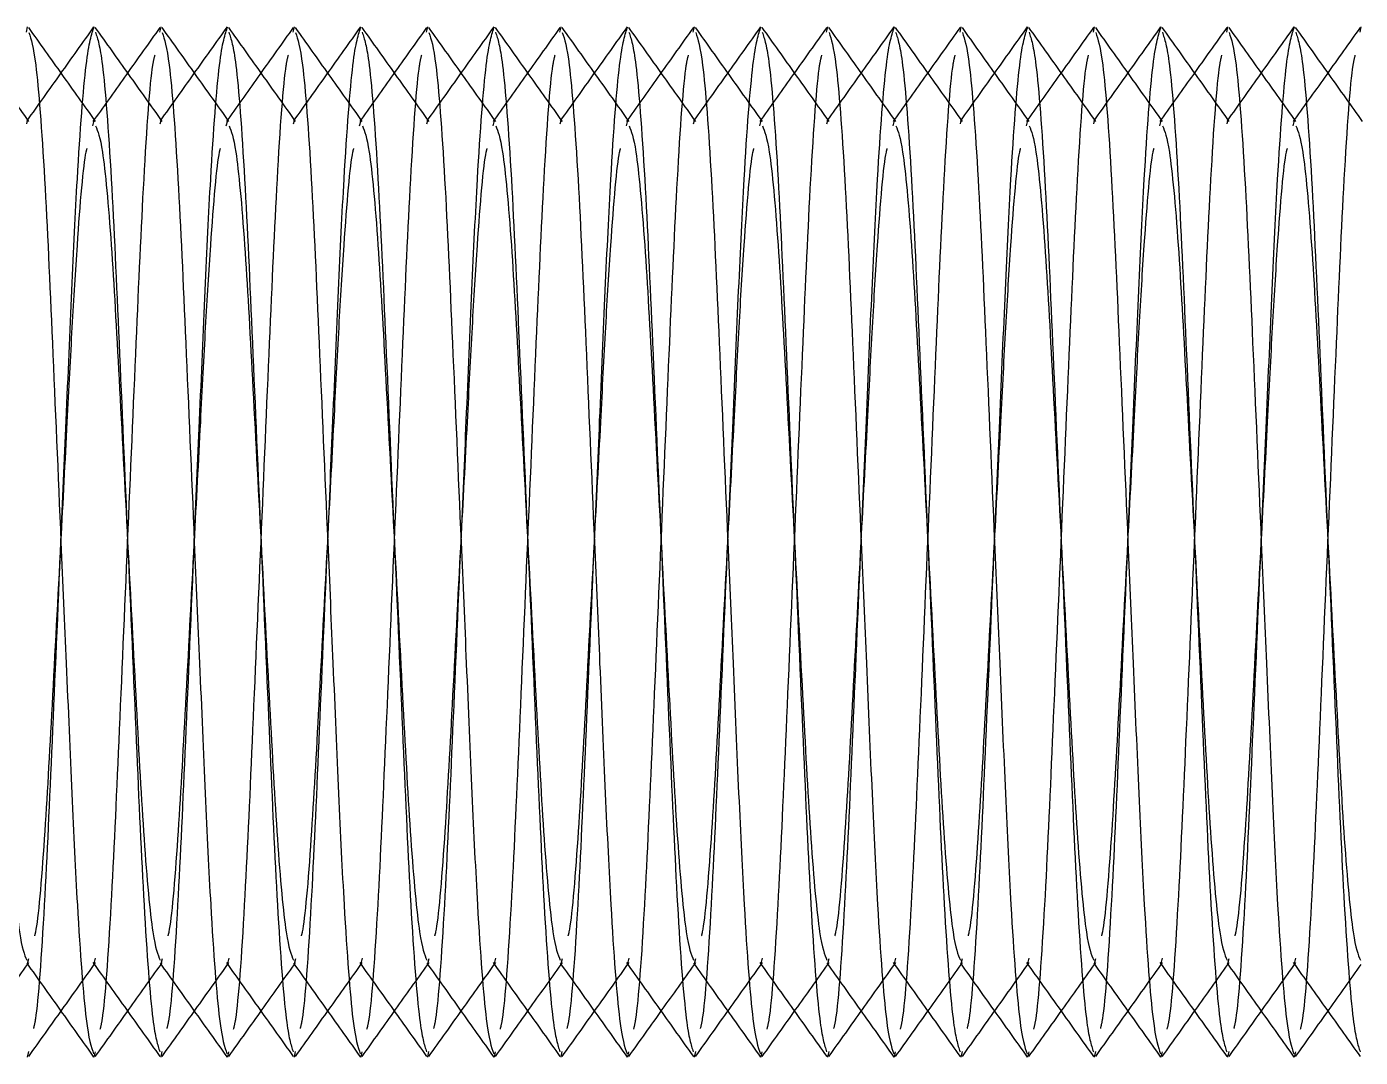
# Model space of a CAD drawing. Header units: metres. Extents: x 0 to 63075, y 0 to 44550.
# Drawn here: x 36505.33 to 36525.33, y 35156.54 to 35172 of the extents above; entities that cross this region are included whole.
import ezdxf

# ---------------------------------------------------------------- set-up
doc = ezdxf.new("R2010")
doc.units = ezdxf.units.M
doc.header["$LTSCALE"] = 75
doc.linetypes.add('HIDDEN2', pattern=[4.7625, 3.175, -1.5875])
for name, color, linetype in [('SDM', 7, 'Continuous'), ('SL4', 4, 'Continuous'), ('ST1', 7, 'HIDDEN2')]:
    doc.layers.add(name, color=color, linetype=linetype)

# ---------------------------------------------------------------- blocks, each defined once
blk = doc.blocks.new('A$Cf5e9a517')
at = {"layer": 'SL4'}
for p, q in [((343.071, 1605.993), (343.089, 1606.077)), ((345.071, 1605.993), (345.089, 1606.077)), ((347.071, 1605.993), (347.089, 1606.077)), ((349.071, 1605.993), (349.089, 1606.077)), ((351.071, 1605.993), (351.089, 1606.077)), ((353.071, 1605.993), (353.089, 1606.077)), ((355.071, 1605.993), (355.089, 1606.077)), ((357.071, 1605.993), (357.089, 1606.077)), ((359.071, 1605.993), (359.089, 1606.077)), ((361.071, 1605.993), (361.089, 1606.077)), ((363.071, 1605.993), (363.089, 1606.077)), ((344.089, 1590.623), (344.106, 1590.704)), ((346.089, 1590.623), (346.106, 1590.704)), ((348.089, 1590.623), (348.106, 1590.704)), ((350.089, 1590.623), (350.106, 1590.704)), ((352.089, 1590.623), (352.106, 1590.704)), ((354.089, 1590.623), (354.106, 1590.704)), ((356.089, 1590.623), (356.106, 1590.704)), ((358.089, 1590.623), (358.106, 1590.704)), ((360.089, 1590.623), (360.106, 1590.704)), ((362.089, 1590.623), (362.106, 1590.704))]:
    blk.add_line(p, q, dxfattribs=at)
for points, knots in [([(344.108, 1604.657), (343.941, 1604.892), (343.607, 1605.36), (343.273, 1605.83), (343.106, 1606.064)], [0, 0, 0, 0, 0.49997, 1, 1, 1, 1]), ([(345.072, 1606.065), (344.905, 1605.831), (344.577, 1605.37), (344.249, 1604.91), (344.089, 1604.685)], [0, 0, 0, 0, 0.510193, 1, 1, 1, 1]), ([(346.108, 1604.657), (345.941, 1604.892), (345.607, 1605.36), (345.273, 1605.83), (345.106, 1606.064)], [0, 0, 0, 0, 0.49997, 1, 1, 1, 1]), ([(347.072, 1606.065), (346.905, 1605.831), (346.577, 1605.37), (346.249, 1604.91), (346.089, 1604.685)], [0, 0, 0, 0, 0.510193, 1, 1, 1, 1]), ([(348.108, 1604.657), (347.941, 1604.892), (347.607, 1605.36), (347.273, 1605.83), (347.106, 1606.064)], [0, 0, 0, 0, 0.49997, 1, 1, 1, 1]), ([(349.072, 1606.065), (348.905, 1605.831), (348.577, 1605.37), (348.249, 1604.91), (348.089, 1604.685)], [0, 0, 0, 0, 0.510193, 1, 1, 1, 1]), ([(350.108, 1604.657), (349.941, 1604.892), (349.607, 1605.36), (349.273, 1605.83), (349.106, 1606.064)], [0, 0, 0, 0, 0.49997, 1, 1, 1, 1]), ([(351.072, 1606.065), (350.905, 1605.831), (350.577, 1605.37), (350.249, 1604.91), (350.089, 1604.685)], [0, 0, 0, 0, 0.510193, 1, 1, 1, 1]), ([(352.108, 1604.657), (351.941, 1604.892), (351.607, 1605.36), (351.273, 1605.83), (351.106, 1606.064)], [0, 0, 0, 0, 0.49997, 1, 1, 1, 1]), ([(353.072, 1606.065), (352.905, 1605.831), (352.577, 1605.37), (352.249, 1604.91), (352.089, 1604.685)], [0, 0, 0, 0, 0.510193, 1, 1, 1, 1]), ([(354.108, 1604.657), (353.941, 1604.892), (353.607, 1605.36), (353.273, 1605.83), (353.106, 1606.064)], [0, 0, 0, 0, 0.49997, 1, 1, 1, 1]), ([(355.072, 1606.065), (354.905, 1605.831), (354.577, 1605.37), (354.249, 1604.91), (354.089, 1604.685)], [0, 0, 0, 0, 0.510193, 1, 1, 1, 1]), ([(356.108, 1604.657), (355.941, 1604.892), (355.607, 1605.36), (355.273, 1605.83), (355.106, 1606.064)], [0, 0, 0, 0, 0.49997, 1, 1, 1, 1]), ([(357.072, 1606.065), (356.905, 1605.831), (356.577, 1605.37), (356.249, 1604.91), (356.089, 1604.685)], [0, 0, 0, 0, 0.510193, 1, 1, 1, 1]), ([(358.108, 1604.657), (357.941, 1604.892), (357.607, 1605.36), (357.273, 1605.83), (357.106, 1606.064)], [0, 0, 0, 0, 0.49997, 1, 1, 1, 1]), ([(359.072, 1606.065), (358.905, 1605.831), (358.577, 1605.37), (358.249, 1604.91), (358.089, 1604.685)], [0, 0, 0, 0, 0.510193, 1, 1, 1, 1]), ([(360.108, 1604.657), (359.941, 1604.892), (359.607, 1605.36), (359.273, 1605.83), (359.106, 1606.064)], [0, 0, 0, 0, 0.49997, 1, 1, 1, 1]), ([(361.072, 1606.065), (360.905, 1605.831), (360.577, 1605.37), (360.249, 1604.91), (360.089, 1604.685)], [0, 0, 0, 0, 0.5101931, 1, 1, 1, 1]), ([(362.108, 1604.657), (361.941, 1604.892), (361.607, 1605.36), (361.273, 1605.83), (361.106, 1606.064)], [0, 0, 0, 0, 0.49997, 1, 1, 1, 1]), ([(363.072, 1606.065), (362.905, 1605.831), (362.577, 1605.37), (362.249, 1604.91), (362.089, 1604.685)], [0, 0, 0, 0, 0.510193, 1, 1, 1, 1]), ([(343.107, 1605.989), (343.141, 1605.887), (343.216, 1605.661), (343.345, 1603.939), (343.458, 1601.39), (343.571, 1598.751), (343.672, 1596.426), (343.752, 1594.531), (343.845, 1592.591), (343.964, 1591.009), (344.041, 1590.781), (344.078, 1590.674)], [0, 0, 0, 0, 0.108328, 0.239496, 0.365485, 0.495517, 0.57381, 0.663359, 0.752437, 0.883605, 1, 1, 1, 1]), ([(345.107, 1605.989), (345.141, 1605.887), (345.216, 1605.661), (345.345, 1603.939), (345.458, 1601.39), (345.571, 1598.751), (345.672, 1596.426), (345.752, 1594.531), (345.845, 1592.591), (345.964, 1591.009), (346.041, 1590.781), (346.078, 1590.674)], [0, 0, 0, 0, 0.108328, 0.239496, 0.365485, 0.495517, 0.57381, 0.663359, 0.752437, 0.883605, 1, 1, 1, 1]), ([(347.107, 1605.989), (347.141, 1605.887), (347.216, 1605.661), (347.345, 1603.939), (347.458, 1601.39), (347.571, 1598.751), (347.672, 1596.426), (347.752, 1594.531), (347.845, 1592.591), (347.964, 1591.009), (348.041, 1590.781), (348.078, 1590.674)], [0, 0, 0, 0, 0.108328, 0.239496, 0.365485, 0.495517, 0.57381, 0.663359, 0.752437, 0.883605, 1, 1, 1, 1]), ([(349.107, 1605.989), (349.141, 1605.887), (349.216, 1605.661), (349.345, 1603.939), (349.458, 1601.39), (349.571, 1598.751), (349.672, 1596.426), (349.752, 1594.531), (349.845, 1592.591), (349.964, 1591.009), (350.041, 1590.781), (350.078, 1590.674)], [0, 0, 0, 0, 0.108328, 0.239496, 0.365485, 0.495517, 0.57381, 0.663359, 0.752437, 0.883605, 1, 1, 1, 1]), ([(351.107, 1605.989), (351.141, 1605.887), (351.216, 1605.661), (351.345, 1603.939), (351.458, 1601.39), (351.571, 1598.751), (351.672, 1596.426), (351.752, 1594.531), (351.845, 1592.591), (351.964, 1591.009), (352.041, 1590.781), (352.078, 1590.674)], [0, 0, 0, 0, 0.108328, 0.239496, 0.365485, 0.495517, 0.57381, 0.663359, 0.752437, 0.883605, 1, 1, 1, 1]), ([(353.107, 1605.989), (353.141, 1605.887), (353.216, 1605.661), (353.345, 1603.939), (353.458, 1601.39), (353.571, 1598.751), (353.672, 1596.426), (353.752, 1594.531), (353.845, 1592.591), (353.964, 1591.009), (354.041, 1590.781), (354.078, 1590.674)], [0, 0, 0, 0, 0.108328, 0.239496, 0.365485, 0.495517, 0.57381, 0.663359, 0.752437, 0.883605, 1, 1, 1, 1]), ([(355.107, 1605.989), (355.141, 1605.887), (355.216, 1605.661), (355.345, 1603.939), (355.458, 1601.39), (355.571, 1598.751), (355.672, 1596.426), (355.752, 1594.531), (355.845, 1592.591), (355.964, 1591.009), (356.041, 1590.781), (356.078, 1590.674)], [0, 0, 0, 0, 0.108328, 0.239496, 0.365485, 0.495517, 0.57381, 0.663359, 0.752437, 0.883605, 1, 1, 1, 1]), ([(357.107, 1605.989), (357.141, 1605.887), (357.216, 1605.661), (357.345, 1603.939), (357.458, 1601.39), (357.571, 1598.751), (357.672, 1596.426), (357.752, 1594.531), (357.845, 1592.591), (357.964, 1591.009), (358.041, 1590.781), (358.078, 1590.674)], [0, 0, 0, 0, 0.108328, 0.239496, 0.365485, 0.495517, 0.57381, 0.663359, 0.752437, 0.883605, 1, 1, 1, 1]), ([(359.107, 1605.989), (359.141, 1605.887), (359.216, 1605.661), (359.345, 1603.939), (359.458, 1601.39), (359.571, 1598.751), (359.672, 1596.426), (359.752, 1594.531), (359.845, 1592.591), (359.964, 1591.009), (360.041, 1590.781), (360.078, 1590.674)], [0, 0, 0, 0, 0.108328, 0.239496, 0.365485, 0.495517, 0.57381, 0.663359, 0.752437, 0.883605, 1, 1, 1, 1]), ([(361.107, 1605.989), (361.141, 1605.887), (361.216, 1605.661), (361.345, 1603.939), (361.458, 1601.39), (361.571, 1598.751), (361.672, 1596.426), (361.752, 1594.531), (361.845, 1592.591), (361.964, 1591.009), (362.041, 1590.781), (362.078, 1590.674)], [0, 0, 0, 0, 0.108328, 0.239496, 0.365485, 0.495517, 0.57381, 0.663359, 0.752437, 0.883605, 1, 1, 1, 1]), ([(342.109, 1604.592), (342.142, 1604.509), (342.216, 1604.325), (342.345, 1602.922), (342.458, 1600.835), (342.589, 1598.35), (342.719, 1595.865), (342.832, 1593.776), (342.963, 1592.352), (343.04, 1592.166), (343.076, 1592.079)], [0, 0, 0, 0, 0.106972, 0.238781, 0.365377, 0.496042, 0.626708, 0.753304, 0.885113, 1, 1, 1, 1]), ([(344.109, 1604.592), (344.142, 1604.509), (344.216, 1604.325), (344.345, 1602.922), (344.458, 1600.835), (344.589, 1598.35), (344.719, 1595.865), (344.832, 1593.776), (344.963, 1592.352), (345.04, 1592.166), (345.076, 1592.079)], [0, 0, 0, 0, 0.106972, 0.238781, 0.365377, 0.496042, 0.626708, 0.753304, 0.885113, 1, 1, 1, 1]), ([(346.109, 1604.592), (346.142, 1604.509), (346.216, 1604.325), (346.345, 1602.922), (346.458, 1600.835), (346.589, 1598.35), (346.719, 1595.865), (346.832, 1593.776), (346.963, 1592.352), (347.04, 1592.166), (347.076, 1592.079)], [0, 0, 0, 0, 0.106972, 0.238781, 0.365377, 0.496042, 0.626708, 0.753304, 0.885113, 1, 1, 1, 1]), ([(348.109, 1604.592), (348.142, 1604.509), (348.216, 1604.325), (348.345, 1602.922), (348.458, 1600.835), (348.589, 1598.35), (348.719, 1595.865), (348.832, 1593.776), (348.963, 1592.352), (349.04, 1592.166), (349.076, 1592.079)], [0, 0, 0, 0, 0.106972, 0.238781, 0.365377, 0.496042, 0.626708, 0.753304, 0.885113, 1, 1, 1, 1]), ([(350.109, 1604.592), (350.142, 1604.509), (350.216, 1604.325), (350.345, 1602.922), (350.458, 1600.835), (350.589, 1598.35), (350.719, 1595.865), (350.832, 1593.776), (350.963, 1592.352), (351.04, 1592.166), (351.076, 1592.079)], [0, 0, 0, 0, 0.106972, 0.238781, 0.365377, 0.496042, 0.626708, 0.753304, 0.885113, 1, 1, 1, 1]), ([(352.109, 1604.592), (352.142, 1604.509), (352.216, 1604.325), (352.345, 1602.922), (352.458, 1600.835), (352.589, 1598.35), (352.719, 1595.865), (352.832, 1593.776), (352.963, 1592.352), (353.04, 1592.166), (353.076, 1592.079)], [0, 0, 0, 0, 0.106972, 0.238781, 0.365377, 0.496042, 0.626708, 0.753304, 0.885113, 1, 1, 1, 1]), ([(354.109, 1604.592), (354.142, 1604.509), (354.216, 1604.325), (354.345, 1602.922), (354.458, 1600.835), (354.589, 1598.35), (354.719, 1595.865), (354.832, 1593.776), (354.963, 1592.352), (355.04, 1592.166), (355.076, 1592.079)], [0, 0, 0, 0, 0.106972, 0.238781, 0.365377, 0.496042, 0.626708, 0.753304, 0.885113, 1, 1, 1, 1]), ([(356.109, 1604.592), (356.142, 1604.509), (356.216, 1604.325), (356.345, 1602.922), (356.458, 1600.835), (356.589, 1598.35), (356.719, 1595.865), (356.832, 1593.776), (356.963, 1592.352), (357.04, 1592.166), (357.076, 1592.079)], [0, 0, 0, 0, 0.106972, 0.238781, 0.365377, 0.496042, 0.626708, 0.753304, 0.885113, 1, 1, 1, 1]), ([(358.109, 1604.592), (358.142, 1604.509), (358.216, 1604.325), (358.345, 1602.922), (358.458, 1600.835), (358.589, 1598.35), (358.719, 1595.865), (358.832, 1593.776), (358.963, 1592.352), (359.04, 1592.166), (359.076, 1592.079)], [0, 0, 0, 0, 0.106972, 0.238781, 0.365377, 0.496042, 0.626708, 0.753304, 0.885113, 1, 1, 1, 1]), ([(360.109, 1604.592), (360.142, 1604.509), (360.216, 1604.325), (360.345, 1602.922), (360.458, 1600.835), (360.589, 1598.35), (360.719, 1595.865), (360.832, 1593.776), (360.963, 1592.352), (361.04, 1592.166), (361.076, 1592.079)], [0, 0, 0, 0, 0.106972, 0.238781, 0.365377, 0.496042, 0.626708, 0.753304, 0.885113, 1, 1, 1, 1]), ([(362.109, 1604.592), (362.142, 1604.509), (362.216, 1604.325), (362.345, 1602.922), (362.458, 1600.835), (362.589, 1598.35), (362.719, 1595.865), (362.832, 1593.776), (362.963, 1592.352), (363.04, 1592.166), (363.076, 1592.079)], [0, 0, 0, 0, 0.106972, 0.238781, 0.365377, 0.496042, 0.626708, 0.753304, 0.885113, 1, 1, 1, 1]), ([(342.104, 1590.634), (342.272, 1590.869), (342.6, 1591.329), (342.928, 1591.79), (343.089, 1592.016)], [0, 0, 0, 0, 0.5096866, 1, 1, 1, 1]), ([(343.076, 1592.035), (343.243, 1591.8), (343.577, 1591.331), (343.911, 1590.862), (344.079, 1590.627)], [0, 0, 0, 0, 0.499965, 1, 1, 1, 1]), ([(344.104, 1590.634), (344.272, 1590.869), (344.6, 1591.329), (344.928, 1591.79), (345.089, 1592.016)], [0, 0, 0, 0, 0.5096866, 1, 1, 1, 1]), ([(345.076, 1592.035), (345.243, 1591.8), (345.577, 1591.331), (345.911, 1590.862), (346.079, 1590.627)], [0, 0, 0, 0, 0.499965, 1, 1, 1, 1]), ([(346.104, 1590.634), (346.272, 1590.869), (346.6, 1591.329), (346.928, 1591.79), (347.089, 1592.016)], [0, 0, 0, 0, 0.509687, 1, 1, 1, 1]), ([(347.076, 1592.035), (347.243, 1591.8), (347.577, 1591.331), (347.911, 1590.862), (348.079, 1590.627)], [0, 0, 0, 0, 0.499965, 1, 1, 1, 1]), ([(348.104, 1590.634), (348.272, 1590.869), (348.6, 1591.329), (348.928, 1591.79), (349.089, 1592.016)], [0, 0, 0, 0, 0.509687, 1, 1, 1, 1]), ([(349.076, 1592.035), (349.243, 1591.8), (349.577, 1591.331), (349.911, 1590.862), (350.079, 1590.627)], [0, 0, 0, 0, 0.499965, 1, 1, 1, 1]), ([(350.104, 1590.634), (350.272, 1590.869), (350.6, 1591.329), (350.928, 1591.79), (351.089, 1592.016)], [0, 0, 0, 0, 0.5096866, 1, 1, 1, 1]), ([(351.076, 1592.035), (351.243, 1591.8), (351.577, 1591.331), (351.911, 1590.862), (352.079, 1590.627)], [0, 0, 0, 0, 0.499965, 1, 1, 1, 1]), ([(352.104, 1590.634), (352.272, 1590.869), (352.6, 1591.329), (352.928, 1591.79), (353.089, 1592.016)], [0, 0, 0, 0, 0.509687, 1, 1, 1, 1]), ([(353.076, 1592.035), (353.243, 1591.8), (353.577, 1591.331), (353.911, 1590.862), (354.079, 1590.627)], [0, 0, 0, 0, 0.499965, 1, 1, 1, 1]), ([(354.104, 1590.634), (354.272, 1590.869), (354.6, 1591.329), (354.928, 1591.79), (355.089, 1592.016)], [0, 0, 0, 0, 0.5096866, 1, 1, 1, 1]), ([(355.076, 1592.035), (355.243, 1591.8), (355.577, 1591.331), (355.911, 1590.862), (356.079, 1590.627)], [0, 0, 0, 0, 0.499965, 1, 1, 1, 1]), ([(356.104, 1590.634), (356.272, 1590.869), (356.6, 1591.329), (356.928, 1591.79), (357.089, 1592.016)], [0, 0, 0, 0, 0.509687, 1, 1, 1, 1]), ([(357.076, 1592.035), (357.243, 1591.8), (357.577, 1591.331), (357.911, 1590.862), (358.079, 1590.627)], [0, 0, 0, 0, 0.4999648, 1, 1, 1, 1]), ([(358.104, 1590.634), (358.272, 1590.869), (358.6, 1591.329), (358.928, 1591.79), (359.089, 1592.016)], [0, 0, 0, 0, 0.509687, 1, 1, 1, 1]), ([(359.076, 1592.035), (359.243, 1591.8), (359.577, 1591.331), (359.911, 1590.862), (360.079, 1590.627)], [0, 0, 0, 0, 0.499965, 1, 1, 1, 1]), ([(360.104, 1590.634), (360.272, 1590.869), (360.6, 1591.329), (360.928, 1591.79), (361.089, 1592.016)], [0, 0, 0, 0, 0.5096866, 1, 1, 1, 1]), ([(361.076, 1592.035), (361.243, 1591.8), (361.577, 1591.331), (361.911, 1590.862), (362.079, 1590.627)], [0, 0, 0, 0, 0.4999648, 1, 1, 1, 1]), ([(362.104, 1590.634), (362.272, 1590.869), (362.6, 1591.329), (362.928, 1591.79), (363.089, 1592.016)], [0, 0, 0, 0, 0.509687, 1, 1, 1, 1])]:
    blk.add_open_spline(points, degree=3, knots=knots, dxfattribs=at)
at = {"layer": 'ST1'}
for p, q in [((343.076, 1604.621), (343.089, 1604.671)), ((344.068, 1604.592), (344.089, 1604.671)), ((344.089, 1604.685), (344.069, 1604.657)), ((345.076, 1604.621), (345.089, 1604.671)), ((346.068, 1604.592), (346.089, 1604.671)), ((346.089, 1604.685), (346.069, 1604.657)), ((347.076, 1604.621), (347.089, 1604.671)), ((348.068, 1604.592), (348.089, 1604.671)), ((348.089, 1604.685), (348.069, 1604.657)), ((349.076, 1604.621), (349.089, 1604.671)), ((350.068, 1604.592), (350.089, 1604.671)), ((350.089, 1604.685), (350.069, 1604.657)), ((351.076, 1604.621), (351.089, 1604.671)), ((352.068, 1604.592), (352.089, 1604.671)), ((352.089, 1604.685), (352.069, 1604.657)), ((353.076, 1604.621), (353.089, 1604.671)), ((354.068, 1604.592), (354.089, 1604.671)), ((354.089, 1604.685), (354.069, 1604.657)), ((355.076, 1604.621), (355.089, 1604.671)), ((356.068, 1604.592), (356.089, 1604.671)), ((356.089, 1604.685), (356.069, 1604.657)), ((357.076, 1604.621), (357.089, 1604.671)), ((358.068, 1604.592), (358.089, 1604.671)), ((358.089, 1604.685), (358.069, 1604.657)), ((359.076, 1604.621), (359.089, 1604.671)), ((360.068, 1604.592), (360.089, 1604.671)), ((360.089, 1604.685), (360.069, 1604.657)), ((361.076, 1604.621), (361.089, 1604.671)), ((362.068, 1604.592), (362.089, 1604.671)), ((362.089, 1604.685), (362.069, 1604.657)), ((343.089, 1592.029), (343.109, 1592.107)), ((343.089, 1592.016), (343.108, 1592.043)), ((344.089, 1592.029), (344.109, 1592.108)), ((345.089, 1592.029), (345.109, 1592.107)), ((345.089, 1592.016), (345.108, 1592.043)), ((346.089, 1592.029), (346.109, 1592.108)), ((347.089, 1592.029), (347.109, 1592.107)), ((347.089, 1592.016), (347.108, 1592.043)), ((348.089, 1592.029), (348.109, 1592.108)), ((349.089, 1592.029), (349.109, 1592.107)), ((349.089, 1592.016), (349.108, 1592.043)), ((350.089, 1592.029), (350.109, 1592.108)), ((351.089, 1592.029), (351.109, 1592.107)), ((351.089, 1592.016), (351.108, 1592.043)), ((352.089, 1592.029), (352.109, 1592.108)), ((353.089, 1592.029), (353.109, 1592.107)), ((353.089, 1592.016), (353.108, 1592.043)), ((354.089, 1592.029), (354.109, 1592.108)), ((355.089, 1592.029), (355.109, 1592.107)), ((355.089, 1592.016), (355.108, 1592.043)), ((356.089, 1592.029), (356.109, 1592.108)), ((357.089, 1592.029), (357.109, 1592.107)), ((357.089, 1592.016), (357.108, 1592.043)), ((358.089, 1592.029), (358.109, 1592.108)), ((359.089, 1592.029), (359.109, 1592.107)), ((359.089, 1592.016), (359.108, 1592.043)), ((360.089, 1592.029), (360.109, 1592.108)), ((361.089, 1592.029), (361.109, 1592.107)), ((361.089, 1592.016), (361.108, 1592.043)), ((362.089, 1592.029), (362.109, 1592.108)), ((343.089, 1590.623), (343.107, 1590.711)), ((345.089, 1590.623), (345.107, 1590.711)), ((347.089, 1590.623), (347.107, 1590.711)), ((349.089, 1590.623), (349.107, 1590.711)), ((351.089, 1590.623), (351.107, 1590.711)), ((353.089, 1590.623), (353.107, 1590.711)), ((355.089, 1590.623), (355.107, 1590.711)), ((357.089, 1590.623), (357.107, 1590.711)), ((359.089, 1590.623), (359.107, 1590.711)), ((361.089, 1590.623), (361.107, 1590.711))]:
    blk.add_line(p, q, dxfattribs=at)
for points, knots in [([(343.108, 1604.657), (342.941, 1604.892), (342.606, 1605.362), (342.272, 1605.831), (342.104, 1606.066)], [0, 0, 0, 0, 0.499937, 1, 1, 1, 1]), ([(344.079, 1606.073), (343.911, 1605.838), (343.577, 1605.369), (343.243, 1604.9), (343.076, 1604.665)], [0, 0, 0, 0, 0.500035, 1, 1, 1, 1]), ([(343.179, 1591.054), (343.19, 1591.095), (343.242, 1591.3), (343.346, 1592.797), (343.458, 1595.3), (343.571, 1597.95), (343.672, 1600.274), (343.752, 1602.169), (343.845, 1604.111), (343.968, 1605.732), (344.049, 1605.963), (344.089, 1606.077)], [0, 0, 0, 0, 0.035067, 0.175217, 0.309833, 0.448769, 0.532422, 0.628103, 0.72328, 0.863429, 1, 1, 1, 1]), ([(345.108, 1604.657), (344.941, 1604.892), (344.606, 1605.362), (344.272, 1605.831), (344.104, 1606.066)], [0, 0, 0, 0, 0.499937, 1, 1, 1, 1]), ([(346.079, 1606.073), (345.911, 1605.838), (345.577, 1605.369), (345.243, 1604.9), (345.076, 1604.665)], [0, 0, 0, 0, 0.5000352, 1, 1, 1, 1]), ([(345.179, 1591.054), (345.19, 1591.095), (345.242, 1591.3), (345.346, 1592.797), (345.458, 1595.3), (345.571, 1597.95), (345.672, 1600.274), (345.752, 1602.169), (345.845, 1604.111), (345.968, 1605.732), (346.049, 1605.963), (346.089, 1606.077)], [0, 0, 0, 0, 0.035067, 0.175217, 0.309833, 0.448769, 0.532422, 0.628103, 0.72328, 0.863429, 1, 1, 1, 1]), ([(347.108, 1604.657), (346.941, 1604.892), (346.606, 1605.362), (346.272, 1605.831), (346.104, 1606.066)], [0, 0, 0, 0, 0.499937, 1, 1, 1, 1]), ([(348.079, 1606.073), (347.911, 1605.838), (347.577, 1605.369), (347.243, 1604.9), (347.076, 1604.665)], [0, 0, 0, 0, 0.5000352, 1, 1, 1, 1]), ([(347.179, 1591.054), (347.19, 1591.095), (347.242, 1591.3), (347.346, 1592.797), (347.458, 1595.3), (347.571, 1597.95), (347.672, 1600.274), (347.752, 1602.169), (347.845, 1604.111), (347.968, 1605.732), (348.049, 1605.963), (348.089, 1606.077)], [0, 0, 0, 0, 0.0350675, 0.1752166, 0.3098326, 0.4487685, 0.5324217, 0.6281026, 0.7232803, 0.8634294, 1, 1, 1, 1]), ([(349.108, 1604.657), (348.941, 1604.892), (348.606, 1605.362), (348.272, 1605.831), (348.104, 1606.066)], [0, 0, 0, 0, 0.499937, 1, 1, 1, 1]), ([(350.079, 1606.073), (349.911, 1605.838), (349.577, 1605.369), (349.243, 1604.9), (349.076, 1604.665)], [0, 0, 0, 0, 0.500035, 1, 1, 1, 1]), ([(349.179, 1591.054), (349.19, 1591.095), (349.242, 1591.3), (349.346, 1592.797), (349.458, 1595.3), (349.571, 1597.95), (349.672, 1600.274), (349.752, 1602.169), (349.845, 1604.111), (349.968, 1605.732), (350.049, 1605.963), (350.089, 1606.077)], [0, 0, 0, 0, 0.035067, 0.175217, 0.309833, 0.448769, 0.532422, 0.628103, 0.72328, 0.863429, 1, 1, 1, 1]), ([(351.108, 1604.657), (350.941, 1604.892), (350.606, 1605.362), (350.272, 1605.831), (350.104, 1606.066)], [0, 0, 0, 0, 0.4999369, 1, 1, 1, 1]), ([(352.079, 1606.073), (351.911, 1605.838), (351.577, 1605.369), (351.243, 1604.9), (351.076, 1604.665)], [0, 0, 0, 0, 0.500035, 1, 1, 1, 1]), ([(351.179, 1591.054), (351.19, 1591.095), (351.242, 1591.3), (351.346, 1592.797), (351.458, 1595.3), (351.571, 1597.95), (351.672, 1600.274), (351.752, 1602.169), (351.845, 1604.111), (351.968, 1605.732), (352.049, 1605.963), (352.089, 1606.077)], [0, 0, 0, 0, 0.035067, 0.175217, 0.309833, 0.448769, 0.532422, 0.628103, 0.72328, 0.863429, 1, 1, 1, 1]), ([(353.108, 1604.657), (352.941, 1604.892), (352.606, 1605.362), (352.272, 1605.831), (352.104, 1606.066)], [0, 0, 0, 0, 0.499937, 1, 1, 1, 1]), ([(354.079, 1606.073), (353.911, 1605.838), (353.577, 1605.369), (353.243, 1604.9), (353.076, 1604.665)], [0, 0, 0, 0, 0.500035, 1, 1, 1, 1]), ([(353.179, 1591.054), (353.19, 1591.095), (353.242, 1591.3), (353.346, 1592.797), (353.458, 1595.3), (353.571, 1597.95), (353.672, 1600.274), (353.752, 1602.169), (353.845, 1604.111), (353.968, 1605.732), (354.049, 1605.963), (354.089, 1606.077)], [0, 0, 0, 0, 0.035067, 0.175217, 0.309833, 0.448769, 0.532422, 0.628103, 0.72328, 0.863429, 1, 1, 1, 1]), ([(355.108, 1604.657), (354.941, 1604.892), (354.606, 1605.362), (354.272, 1605.831), (354.104, 1606.066)], [0, 0, 0, 0, 0.499937, 1, 1, 1, 1]), ([(356.079, 1606.073), (355.911, 1605.838), (355.577, 1605.369), (355.243, 1604.9), (355.076, 1604.665)], [0, 0, 0, 0, 0.500035, 1, 1, 1, 1]), ([(355.179, 1591.054), (355.19, 1591.095), (355.242, 1591.3), (355.346, 1592.797), (355.458, 1595.3), (355.571, 1597.95), (355.672, 1600.274), (355.752, 1602.169), (355.845, 1604.111), (355.968, 1605.732), (356.049, 1605.963), (356.089, 1606.077)], [0, 0, 0, 0, 0.035067, 0.175217, 0.309833, 0.448769, 0.532422, 0.628103, 0.72328, 0.863429, 1, 1, 1, 1]), ([(357.108, 1604.657), (356.941, 1604.892), (356.606, 1605.362), (356.272, 1605.831), (356.104, 1606.066)], [0, 0, 0, 0, 0.499937, 1, 1, 1, 1]), ([(358.079, 1606.073), (357.911, 1605.838), (357.577, 1605.369), (357.243, 1604.9), (357.076, 1604.665)], [0, 0, 0, 0, 0.5000352, 1, 1, 1, 1]), ([(357.179, 1591.054), (357.19, 1591.095), (357.242, 1591.3), (357.346, 1592.797), (357.458, 1595.3), (357.571, 1597.95), (357.672, 1600.274), (357.752, 1602.169), (357.845, 1604.111), (357.968, 1605.732), (358.049, 1605.963), (358.089, 1606.077)], [0, 0, 0, 0, 0.035067, 0.175217, 0.309833, 0.448769, 0.532422, 0.628103, 0.72328, 0.863429, 1, 1, 1, 1]), ([(359.108, 1604.657), (358.941, 1604.892), (358.606, 1605.362), (358.272, 1605.831), (358.104, 1606.066)], [0, 0, 0, 0, 0.499937, 1, 1, 1, 1]), ([(360.079, 1606.073), (359.911, 1605.838), (359.577, 1605.369), (359.243, 1604.9), (359.076, 1604.665)], [0, 0, 0, 0, 0.500035, 1, 1, 1, 1]), ([(359.179, 1591.054), (359.19, 1591.095), (359.242, 1591.3), (359.346, 1592.797), (359.458, 1595.3), (359.571, 1597.95), (359.672, 1600.274), (359.752, 1602.169), (359.845, 1604.111), (359.968, 1605.732), (360.049, 1605.963), (360.089, 1606.077)], [0, 0, 0, 0, 0.035067, 0.175217, 0.309833, 0.448769, 0.532422, 0.628103, 0.72328, 0.863429, 1, 1, 1, 1]), ([(361.108, 1604.657), (360.941, 1604.892), (360.606, 1605.362), (360.272, 1605.831), (360.104, 1606.066)], [0, 0, 0, 0, 0.4999369, 1, 1, 1, 1]), ([(362.079, 1606.073), (361.911, 1605.838), (361.577, 1605.369), (361.243, 1604.9), (361.076, 1604.665)], [0, 0, 0, 0, 0.500035, 1, 1, 1, 1]), ([(361.179, 1591.054), (361.19, 1591.095), (361.242, 1591.3), (361.346, 1592.797), (361.458, 1595.3), (361.571, 1597.95), (361.672, 1600.274), (361.752, 1602.169), (361.845, 1604.111), (361.968, 1605.732), (362.049, 1605.963), (362.089, 1606.077)], [0, 0, 0, 0, 0.035067, 0.175217, 0.309833, 0.448769, 0.532422, 0.628103, 0.72328, 0.863429, 1, 1, 1, 1]), ([(363.108, 1604.657), (362.941, 1604.892), (362.606, 1605.362), (362.272, 1605.831), (362.104, 1606.066)], [0, 0, 0, 0, 0.4999369, 1, 1, 1, 1]), ([(344.106, 1605.996), (344.14, 1605.893), (344.215, 1605.666), (344.345, 1603.94), (344.458, 1601.388), (344.589, 1598.35), (344.719, 1595.312), (344.832, 1592.761), (344.962, 1591.036), (345.037, 1590.81), (345.071, 1590.707)], [0, 0, 0, 0, 0.1105714, 0.242596, 0.3694081, 0.5002899, 0.6311716, 0.7579837, 0.8900083, 1, 1, 1, 1]), ([(346.106, 1605.996), (346.14, 1605.893), (346.215, 1605.666), (346.345, 1603.94), (346.458, 1601.388), (346.589, 1598.35), (346.719, 1595.312), (346.832, 1592.761), (346.962, 1591.036), (347.037, 1590.81), (347.071, 1590.707)], [0, 0, 0, 0, 0.110571, 0.242596, 0.369408, 0.50029, 0.631172, 0.757984, 0.890008, 1, 1, 1, 1]), ([(348.106, 1605.996), (348.14, 1605.893), (348.215, 1605.666), (348.345, 1603.94), (348.458, 1601.388), (348.589, 1598.35), (348.719, 1595.312), (348.832, 1592.761), (348.962, 1591.036), (349.037, 1590.81), (349.071, 1590.707)], [0, 0, 0, 0, 0.1105714, 0.242596, 0.3694081, 0.5002899, 0.6311716, 0.7579837, 0.8900083, 1, 1, 1, 1]), ([(350.106, 1605.996), (350.14, 1605.893), (350.215, 1605.666), (350.345, 1603.94), (350.458, 1601.388), (350.589, 1598.35), (350.719, 1595.312), (350.832, 1592.761), (350.962, 1591.036), (351.037, 1590.81), (351.071, 1590.707)], [0, 0, 0, 0, 0.110571, 0.242596, 0.369408, 0.50029, 0.631172, 0.757984, 0.890008, 1, 1, 1, 1]), ([(352.106, 1605.996), (352.14, 1605.893), (352.215, 1605.666), (352.345, 1603.94), (352.458, 1601.388), (352.589, 1598.35), (352.719, 1595.312), (352.832, 1592.761), (352.962, 1591.036), (353.037, 1590.81), (353.071, 1590.707)], [0, 0, 0, 0, 0.110571, 0.242596, 0.369408, 0.50029, 0.631172, 0.757984, 0.890008, 1, 1, 1, 1]), ([(354.106, 1605.996), (354.14, 1605.893), (354.215, 1605.666), (354.345, 1603.94), (354.458, 1601.388), (354.589, 1598.35), (354.719, 1595.312), (354.832, 1592.761), (354.962, 1591.036), (355.037, 1590.81), (355.071, 1590.707)], [0, 0, 0, 0, 0.110571, 0.242596, 0.369408, 0.50029, 0.631172, 0.757984, 0.890008, 1, 1, 1, 1]), ([(356.106, 1605.996), (356.14, 1605.893), (356.215, 1605.666), (356.345, 1603.94), (356.458, 1601.388), (356.589, 1598.35), (356.719, 1595.312), (356.832, 1592.761), (356.962, 1591.036), (357.037, 1590.81), (357.071, 1590.707)], [0, 0, 0, 0, 0.110571, 0.242596, 0.369408, 0.50029, 0.631172, 0.757984, 0.890008, 1, 1, 1, 1]), ([(358.106, 1605.996), (358.14, 1605.893), (358.215, 1605.666), (358.345, 1603.94), (358.458, 1601.388), (358.589, 1598.35), (358.719, 1595.312), (358.832, 1592.761), (358.962, 1591.036), (359.037, 1590.81), (359.071, 1590.707)], [0, 0, 0, 0, 0.1105714, 0.242596, 0.3694081, 0.5002899, 0.6311716, 0.7579837, 0.8900083, 1, 1, 1, 1]), ([(360.106, 1605.996), (360.14, 1605.893), (360.215, 1605.666), (360.345, 1603.94), (360.458, 1601.388), (360.589, 1598.35), (360.719, 1595.312), (360.832, 1592.761), (360.962, 1591.036), (361.037, 1590.81), (361.071, 1590.707)], [0, 0, 0, 0, 0.110571, 0.242596, 0.369408, 0.50029, 0.631172, 0.757984, 0.890008, 1, 1, 1, 1]), ([(362.106, 1605.996), (362.14, 1605.893), (362.215, 1605.666), (362.345, 1603.94), (362.458, 1601.388), (362.589, 1598.35), (362.719, 1595.312), (362.832, 1592.761), (362.962, 1591.036), (363.037, 1590.81), (363.071, 1590.707)], [0, 0, 0, 0, 0.110571, 0.242596, 0.369408, 0.50029, 0.631172, 0.757984, 0.890008, 1, 1, 1, 1]), ([(344.178, 1591.047), (344.189, 1591.089), (344.241, 1591.295), (344.346, 1592.795), (344.458, 1595.303), (344.589, 1598.35), (344.719, 1601.397), (344.831, 1603.904), (344.936, 1605.403), (344.988, 1605.609), (344.999, 1605.651)], [0, 0, 0, 0, 0.040767, 0.196457, 0.346, 0.500342, 0.654684, 0.804227, 0.959916, 1, 1, 1, 1]), ([(346.178, 1591.047), (346.189, 1591.089), (346.241, 1591.295), (346.346, 1592.795), (346.458, 1595.303), (346.589, 1598.35), (346.719, 1601.397), (346.831, 1603.904), (346.936, 1605.403), (346.988, 1605.609), (346.999, 1605.651)], [0, 0, 0, 0, 0.040767, 0.196457, 0.346, 0.500342, 0.654684, 0.804227, 0.959916, 1, 1, 1, 1]), ([(348.178, 1591.047), (348.189, 1591.089), (348.241, 1591.295), (348.346, 1592.795), (348.458, 1595.303), (348.589, 1598.35), (348.719, 1601.397), (348.831, 1603.904), (348.936, 1605.403), (348.988, 1605.609), (348.999, 1605.651)], [0, 0, 0, 0, 0.0407674, 0.196457, 0.3459999, 0.5003418, 0.6546838, 0.8042266, 0.9599163, 1, 1, 1, 1]), ([(350.178, 1591.047), (350.189, 1591.089), (350.241, 1591.295), (350.346, 1592.795), (350.458, 1595.303), (350.589, 1598.35), (350.719, 1601.397), (350.831, 1603.904), (350.936, 1605.403), (350.988, 1605.609), (350.999, 1605.651)], [0, 0, 0, 0, 0.040767, 0.196457, 0.346, 0.500342, 0.654684, 0.804227, 0.959916, 1, 1, 1, 1]), ([(352.178, 1591.047), (352.189, 1591.089), (352.241, 1591.295), (352.346, 1592.795), (352.458, 1595.303), (352.589, 1598.35), (352.719, 1601.397), (352.831, 1603.904), (352.936, 1605.403), (352.988, 1605.609), (352.999, 1605.651)], [0, 0, 0, 0, 0.040767, 0.196457, 0.346, 0.500342, 0.654684, 0.804227, 0.959916, 1, 1, 1, 1]), ([(354.178, 1591.047), (354.189, 1591.089), (354.241, 1591.295), (354.346, 1592.795), (354.458, 1595.303), (354.589, 1598.35), (354.719, 1601.397), (354.831, 1603.904), (354.936, 1605.403), (354.988, 1605.609), (354.999, 1605.651)], [0, 0, 0, 0, 0.040767, 0.196457, 0.346, 0.500342, 0.654684, 0.804227, 0.959916, 1, 1, 1, 1]), ([(356.178, 1591.047), (356.189, 1591.089), (356.241, 1591.295), (356.346, 1592.795), (356.458, 1595.303), (356.589, 1598.35), (356.719, 1601.397), (356.831, 1603.904), (356.936, 1605.403), (356.988, 1605.609), (356.999, 1605.651)], [0, 0, 0, 0, 0.0407674, 0.196457, 0.3459999, 0.5003418, 0.6546838, 0.8042266, 0.9599163, 1, 1, 1, 1]), ([(358.178, 1591.047), (358.189, 1591.089), (358.241, 1591.295), (358.346, 1592.795), (358.458, 1595.303), (358.589, 1598.35), (358.719, 1601.397), (358.831, 1603.904), (358.936, 1605.403), (358.988, 1605.609), (358.999, 1605.651)], [0, 0, 0, 0, 0.040767, 0.196457, 0.346, 0.500342, 0.654684, 0.804227, 0.959916, 1, 1, 1, 1]), ([(360.178, 1591.047), (360.189, 1591.089), (360.241, 1591.295), (360.346, 1592.795), (360.458, 1595.303), (360.589, 1598.35), (360.719, 1601.397), (360.831, 1603.904), (360.936, 1605.403), (360.988, 1605.609), (360.999, 1605.651)], [0, 0, 0, 0, 0.040767, 0.196457, 0.346, 0.500342, 0.654684, 0.804227, 0.959916, 1, 1, 1, 1]), ([(362.178, 1591.047), (362.189, 1591.089), (362.241, 1591.295), (362.346, 1592.795), (362.458, 1595.303), (362.589, 1598.35), (362.719, 1601.397), (362.831, 1603.904), (362.936, 1605.403), (362.988, 1605.609), (362.999, 1605.651)], [0, 0, 0, 0, 0.040767, 0.196457, 0.346, 0.500342, 0.654684, 0.804227, 0.959916, 1, 1, 1, 1]), ([(343.196, 1592.446), (343.201, 1592.463), (343.247, 1592.628), (343.346, 1593.819), (343.458, 1595.852), (343.577, 1598.13), (343.681, 1600.081), (343.758, 1601.611), (343.848, 1603.063), (343.93, 1604.072), (343.976, 1604.236), (343.981, 1604.253)], [0, 0, 0, 0, 0.019148, 0.181961, 0.338335, 0.499736, 0.617516, 0.717853, 0.818619, 0.981432, 1, 1, 1, 1]), ([(345.196, 1592.446), (345.201, 1592.463), (345.247, 1592.628), (345.346, 1593.819), (345.458, 1595.852), (345.577, 1598.13), (345.681, 1600.081), (345.758, 1601.611), (345.848, 1603.063), (345.93, 1604.072), (345.976, 1604.236), (345.981, 1604.253)], [0, 0, 0, 0, 0.0191483, 0.1819613, 0.3383353, 0.4997364, 0.6175161, 0.7178528, 0.8186194, 0.9814324, 1, 1, 1, 1]), ([(347.196, 1592.446), (347.201, 1592.463), (347.247, 1592.628), (347.346, 1593.819), (347.458, 1595.852), (347.577, 1598.13), (347.681, 1600.081), (347.758, 1601.611), (347.848, 1603.063), (347.93, 1604.072), (347.976, 1604.236), (347.981, 1604.253)], [0, 0, 0, 0, 0.019148, 0.181961, 0.338335, 0.499736, 0.617516, 0.717853, 0.818619, 0.981432, 1, 1, 1, 1]), ([(349.196, 1592.446), (349.201, 1592.463), (349.247, 1592.628), (349.346, 1593.819), (349.458, 1595.852), (349.577, 1598.13), (349.681, 1600.081), (349.758, 1601.611), (349.848, 1603.063), (349.93, 1604.072), (349.976, 1604.236), (349.981, 1604.253)], [0, 0, 0, 0, 0.019148, 0.181961, 0.338335, 0.499736, 0.617516, 0.717853, 0.818619, 0.981432, 1, 1, 1, 1]), ([(351.196, 1592.446), (351.201, 1592.463), (351.247, 1592.628), (351.346, 1593.819), (351.458, 1595.852), (351.577, 1598.13), (351.681, 1600.081), (351.758, 1601.611), (351.848, 1603.063), (351.93, 1604.072), (351.976, 1604.236), (351.981, 1604.253)], [0, 0, 0, 0, 0.019148, 0.181961, 0.338335, 0.499736, 0.617516, 0.717853, 0.818619, 0.981432, 1, 1, 1, 1]), ([(353.196, 1592.446), (353.201, 1592.463), (353.247, 1592.628), (353.346, 1593.819), (353.458, 1595.852), (353.577, 1598.13), (353.681, 1600.081), (353.758, 1601.611), (353.848, 1603.063), (353.93, 1604.072), (353.976, 1604.236), (353.981, 1604.253)], [0, 0, 0, 0, 0.0191483, 0.1819613, 0.3383353, 0.4997364, 0.6175161, 0.7178528, 0.8186194, 0.9814324, 1, 1, 1, 1]), ([(355.196, 1592.446), (355.201, 1592.463), (355.247, 1592.628), (355.346, 1593.819), (355.458, 1595.852), (355.577, 1598.13), (355.681, 1600.081), (355.758, 1601.611), (355.848, 1603.063), (355.93, 1604.072), (355.976, 1604.236), (355.981, 1604.253)], [0, 0, 0, 0, 0.019148, 0.181961, 0.338335, 0.499736, 0.617516, 0.717853, 0.818619, 0.981432, 1, 1, 1, 1]), ([(357.196, 1592.446), (357.201, 1592.463), (357.247, 1592.628), (357.346, 1593.819), (357.458, 1595.852), (357.577, 1598.13), (357.681, 1600.081), (357.758, 1601.611), (357.848, 1603.063), (357.93, 1604.072), (357.976, 1604.236), (357.981, 1604.253)], [0, 0, 0, 0, 0.019148, 0.181961, 0.338335, 0.499736, 0.617516, 0.717853, 0.818619, 0.981432, 1, 1, 1, 1]), ([(359.196, 1592.446), (359.201, 1592.463), (359.247, 1592.628), (359.346, 1593.819), (359.458, 1595.852), (359.577, 1598.13), (359.681, 1600.081), (359.758, 1601.611), (359.848, 1603.063), (359.93, 1604.072), (359.976, 1604.236), (359.981, 1604.253)], [0, 0, 0, 0, 0.019148, 0.181961, 0.338335, 0.499736, 0.617516, 0.717853, 0.818619, 0.981432, 1, 1, 1, 1]), ([(361.196, 1592.446), (361.201, 1592.463), (361.247, 1592.628), (361.346, 1593.819), (361.458, 1595.852), (361.577, 1598.13), (361.681, 1600.081), (361.758, 1601.611), (361.848, 1603.063), (361.93, 1604.072), (361.976, 1604.236), (361.981, 1604.253)], [0, 0, 0, 0, 0.0191483, 0.1819613, 0.3383353, 0.4997364, 0.6175161, 0.7178528, 0.8186194, 0.9814324, 1, 1, 1, 1]), ([(343.106, 1590.636), (343.273, 1590.87), (343.607, 1591.34), (343.941, 1591.808), (344.108, 1592.043)], [0, 0, 0, 0, 0.50003, 1, 1, 1, 1]), ([(344.069, 1592.043), (344.236, 1591.808), (344.571, 1591.339), (344.905, 1590.869), (345.072, 1590.635)], [0, 0, 0, 0, 0.4999404, 1, 1, 1, 1]), ([(345.106, 1590.636), (345.273, 1590.87), (345.607, 1591.34), (345.941, 1591.808), (346.108, 1592.043)], [0, 0, 0, 0, 0.50003, 1, 1, 1, 1]), ([(346.069, 1592.043), (346.236, 1591.808), (346.571, 1591.339), (346.905, 1590.869), (347.072, 1590.635)], [0, 0, 0, 0, 0.4999404, 1, 1, 1, 1]), ([(347.106, 1590.636), (347.273, 1590.87), (347.607, 1591.34), (347.941, 1591.808), (348.108, 1592.043)], [0, 0, 0, 0, 0.50003, 1, 1, 1, 1]), ([(348.069, 1592.043), (348.236, 1591.808), (348.571, 1591.339), (348.905, 1590.869), (349.072, 1590.635)], [0, 0, 0, 0, 0.49994, 1, 1, 1, 1]), ([(349.106, 1590.636), (349.273, 1590.87), (349.607, 1591.34), (349.941, 1591.808), (350.108, 1592.043)], [0, 0, 0, 0, 0.50003, 1, 1, 1, 1]), ([(350.069, 1592.043), (350.236, 1591.808), (350.571, 1591.339), (350.905, 1590.869), (351.072, 1590.635)], [0, 0, 0, 0, 0.4999404, 1, 1, 1, 1]), ([(351.106, 1590.636), (351.273, 1590.87), (351.607, 1591.34), (351.941, 1591.808), (352.108, 1592.043)], [0, 0, 0, 0, 0.50003, 1, 1, 1, 1]), ([(352.069, 1592.043), (352.236, 1591.808), (352.571, 1591.339), (352.905, 1590.869), (353.072, 1590.635)], [0, 0, 0, 0, 0.49994, 1, 1, 1, 1]), ([(353.106, 1590.636), (353.273, 1590.87), (353.607, 1591.34), (353.941, 1591.808), (354.108, 1592.043)], [0, 0, 0, 0, 0.50003, 1, 1, 1, 1]), ([(354.069, 1592.043), (354.236, 1591.808), (354.571, 1591.339), (354.905, 1590.869), (355.072, 1590.635)], [0, 0, 0, 0, 0.4999404, 1, 1, 1, 1]), ([(355.106, 1590.636), (355.273, 1590.87), (355.607, 1591.34), (355.941, 1591.808), (356.108, 1592.043)], [0, 0, 0, 0, 0.50003, 1, 1, 1, 1]), ([(356.069, 1592.043), (356.236, 1591.808), (356.571, 1591.339), (356.905, 1590.869), (357.072, 1590.635)], [0, 0, 0, 0, 0.4999404, 1, 1, 1, 1]), ([(357.106, 1590.636), (357.273, 1590.87), (357.607, 1591.34), (357.941, 1591.808), (358.108, 1592.043)], [0, 0, 0, 0, 0.50003, 1, 1, 1, 1]), ([(358.069, 1592.043), (358.236, 1591.808), (358.571, 1591.339), (358.905, 1590.869), (359.072, 1590.635)], [0, 0, 0, 0, 0.49994, 1, 1, 1, 1]), ([(359.106, 1590.636), (359.273, 1590.87), (359.607, 1591.34), (359.941, 1591.808), (360.108, 1592.043)], [0, 0, 0, 0, 0.50003, 1, 1, 1, 1]), ([(360.069, 1592.043), (360.236, 1591.808), (360.571, 1591.339), (360.905, 1590.869), (361.072, 1590.635)], [0, 0, 0, 0, 0.49994, 1, 1, 1, 1]), ([(361.106, 1590.636), (361.273, 1590.87), (361.607, 1591.34), (361.941, 1591.808), (362.108, 1592.043)], [0, 0, 0, 0, 0.50003, 1, 1, 1, 1]), ([(362.069, 1592.043), (362.236, 1591.808), (362.571, 1591.339), (362.905, 1590.869), (363.072, 1590.635)], [0, 0, 0, 0, 0.49994, 1, 1, 1, 1])]:
    blk.add_open_spline(points, degree=3, knots=knots, dxfattribs=at)

msp = doc.modelspace()

# ---------------------------------------------------------------- block references
at = {"layer": 'SDM'}
msp.add_blockref('A$Cf5e9a517', (36162.252, 33565.919), dxfattribs=at)

doc.saveas('drawing.dxf')
